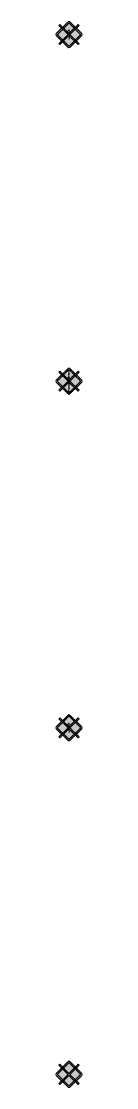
# Model space of a CAD drawing. Header units: metres. Extents: x -3 to 16, y 4 to 533.
# Drawn here: x 9.81 to 10.19, y 135 to 150.38 of the extents above; entities that cross this region are included whole.
import ezdxf
from ezdxf.enums import TextEntityAlignment as Align

# ---------------------------------------------------------------- set-up
doc = ezdxf.new("R2010")
doc.units = ezdxf.units.M
doc.styles.add('NLCS-ISO', font='NLCS-ISO.ttf')

# ---------------------------------------------------------------- blocks, each defined once
blk = doc.blocks.new('V-SIS-BORD_901_REGIOCITADIS')
at = {"lineweight": 0, "true_color": 0xf6f6f6, "extrusion": (0, 0, -1)}
h = blk.add_hatch(color=7, dxfattribs=at)
h.paths.add_polyline_path([(-14, 374), (-184, 204, 0.414214), (-184, 176), (-14, 6, 0.414214), (14, 6), (184, 176, 0.414214), (184, 204), (14, 374, 0.414214)])
edge = h.paths.add_edge_path(flags=16)
edge.add_line((11, 363), (173, 200))
edge.add_ellipse((163, 190), major_axis=(0, 15), ratio=0.999479, start_angle=225.0149, end_angle=315.0149, ccw=False)
edge.add_line((173, 179), (11, 16))
edge.add_ellipse((0, 27), major_axis=(0, 15), ratio=0.999479, start_angle=135.0149, end_angle=225.0149, ccw=False)
edge.add_line((-11, 16), (-173, 179))
edge.add_ellipse((-163, 190), major_axis=(0, -15), ratio=0.999479, start_angle=225.0149, end_angle=315.0149, ccw=False)
edge.add_line((-173, 200), (-11, 363))
edge.add_ellipse((0, 352), major_axis=(0, 15), ratio=0.999479, start_angle=-45.0149, end_angle=44.9851, ccw=False)
at = {"lineweight": 0, "true_color": 0x1e1e1d, "extrusion": (0, 0, -1)}
h = blk.add_hatch(color=250, dxfattribs=at)
h.paths.add_polyline_path([(-11, 363), (-173, 200, 0.414214), (-173, 179), (-11, 16, 0.414214), (11, 16), (173, 179, 0.414214), (173, 200), (11, 363, 0.414214)])
edge = h.paths.add_edge_path(flags=16)
edge.add_line((-4, 24), (-166, 186))
edge.add_ellipse((-163, 190), major_axis=(0, -5), ratio=0.999479, start_angle=224.9851, end_angle=314.9851, ccw=False)
edge.add_line((-166, 193), (-4, 356))
edge.add_ellipse((0, 352), major_axis=(0, -5), ratio=0.999479, start_angle=135.0149, end_angle=225.0149, ccw=False)
edge.add_line((4, 356), (166, 193))
edge.add_ellipse((163, 190), major_axis=(0, 5), ratio=0.999479, start_angle=224.9851, end_angle=314.9851, ccw=False)
edge.add_line((166, 186), (4, 24))
edge.add_ellipse((0, 27), major_axis=(0, 5), ratio=0.999479, start_angle=135.0149, end_angle=225.0149, ccw=False)
at = {"lineweight": 0, "true_color": 0x063971, "extrusion": (0, 0, -1)}
blk.add_hatch(color=156, dxfattribs=at).paths.add_polyline_path([(-4, 356), (-166, 193, 0.414214), (-166, 186), (-4, 24, 0.414214), (4, 24), (166, 186, 0.414214), (166, 193), (4, 356, 0.414214)])
at = {"lineweight": 0, "extrusion": (0, 0, -1)}
blk.add_hatch(color=1, dxfattribs=at).paths.add_polyline_path([(0, 204), (-131, 335), (-145, 321), (-14, 190), (-145, 59), (-131, 45), (0, 175), (131, 45), (145, 59), (14, 190), (145, 321), (131, 335)], flags=0)
at = {"color": 7, "lineweight": 0, "flags": 128}
blk.add_lwpolyline([(184, 204), (14, 374, 0.414214), (-14, 374), (-184, 204, 0.414214), (-184, 176), (-14, 6, 0.414214), (14, 6), (184, 176, 0.414214)], format="xyb", close=True, dxfattribs=at)
at = {"color": 156, "lineweight": 0, "true_color": 0x063971, "flags": 128}
blk.add_lwpolyline([(4, 356), (166, 193, -0.414214), (166, 186), (4, 24, -0.414214), (-4, 24), (-166, 186, -0.414214), (-166, 193), (-4, 356, -0.414214)], format="xyb", close=True, dxfattribs=at)
at = {"color": 1, "lineweight": 0, "flags": 128}
blk.add_lwpolyline([(0, 204), (131, 335), (145, 321), (14, 190), (145, 59), (131, 45), (0, 175), (-131, 45), (-145, 59), (-14, 190), (-145, 321), (-131, 335)], close=True, dxfattribs=at)
blk = doc.blocks.new('V-SIS-BORD_902_AVENIO')
at = {"lineweight": 0, "true_color": 0xf6f6f6, "extrusion": (0, 0, -1)}
h = blk.add_hatch(color=7, dxfattribs=at)
h.paths.add_polyline_path([(-14, 374), (-184, 204, 0.414214), (-184, 176), (-14, 6, 0.414214), (14, 6), (184, 176, 0.414214), (184, 204), (14, 374, 0.414214)])
edge = h.paths.add_edge_path(flags=16)
edge.add_line((11, 363), (173, 200))
edge.add_ellipse((163, 190), major_axis=(0, 15), ratio=0.999479, start_angle=225.0149, end_angle=315.0149, ccw=False)
edge.add_line((173, 179), (11, 16))
edge.add_ellipse((0, 27), major_axis=(0, 15), ratio=0.999479, start_angle=135.0149, end_angle=225.0149, ccw=False)
edge.add_line((-11, 16), (-173, 179))
edge.add_ellipse((-163, 190), major_axis=(0, -15), ratio=0.999479, start_angle=225.0149, end_angle=315.0149, ccw=False)
edge.add_line((-173, 200), (-11, 363))
edge.add_ellipse((0, 352), major_axis=(0, 15), ratio=0.999479, start_angle=-45.0149, end_angle=44.9851, ccw=False)
at = {"lineweight": 0, "true_color": 0x1e1e1d, "extrusion": (0, 0, -1)}
h = blk.add_hatch(color=250, dxfattribs=at)
h.paths.add_polyline_path([(-11, 363), (-173, 200, 0.414214), (-173, 179), (-11, 16, 0.414214), (11, 16), (173, 179, 0.414214), (173, 200), (11, 363, 0.414214)])
edge = h.paths.add_edge_path(flags=16)
edge.add_line((-4, 24), (-166, 186))
edge.add_ellipse((-163, 190), major_axis=(0, -5), ratio=0.999479, start_angle=224.9851, end_angle=314.9851, ccw=False)
edge.add_line((-166, 193), (-4, 356))
edge.add_ellipse((0, 352), major_axis=(0, -5), ratio=0.999479, start_angle=135.0149, end_angle=225.0149, ccw=False)
edge.add_line((4, 356), (166, 193))
edge.add_ellipse((163, 190), major_axis=(0, 5), ratio=0.999479, start_angle=224.9851, end_angle=314.9851, ccw=False)
edge.add_line((166, 186), (4, 24))
edge.add_ellipse((0, 27), major_axis=(0, 5), ratio=0.999479, start_angle=135.0149, end_angle=225.0149, ccw=False)
at = {"lineweight": 0, "true_color": 0xa52019, "extrusion": (0, 0, -1)}
blk.add_hatch(color=24, dxfattribs=at).paths.add_polyline_path([(-4, 356), (-166, 193, 0.414214), (-166, 186), (-4, 24, 0.414214), (4, 24), (166, 186, 0.414214), (166, 193), (4, 356, 0.414214)])
at = {"lineweight": 0, "extrusion": (0, 0, -1)}
blk.add_hatch(color=1, dxfattribs=at).paths.add_polyline_path([(0, 204), (-131, 335), (-145, 321), (-14, 190), (-145, 59), (-131, 45), (0, 175), (131, 45), (145, 59), (14, 190), (145, 321), (131, 335)], flags=0)
at = {"color": 7, "lineweight": 0, "flags": 128}
blk.add_lwpolyline([(184, 204), (14, 374, 0.414214), (-14, 374), (-184, 204, 0.414214), (-184, 176), (-14, 6, 0.414214), (14, 6), (184, 176, 0.414214)], format="xyb", close=True, dxfattribs=at)
at = {"color": 24, "lineweight": 0, "true_color": 0xa52019, "flags": 128}
blk.add_lwpolyline([(4, 356), (166, 193, -0.414214), (166, 186), (4, 24, -0.414214), (-4, 24), (-166, 186, -0.414214), (-166, 193), (-4, 356, -0.414214)], format="xyb", close=True, dxfattribs=at)
at = {"color": 1, "lineweight": 0, "flags": 128}
blk.add_lwpolyline([(0, 204), (131, 335), (145, 321), (14, 190), (145, 59), (131, 45), (0, 175), (-131, 45), (-145, 59), (-14, 190), (-145, 321), (-131, 335)], close=True, dxfattribs=at)
at = {"color": 7, "lineweight": 0, "true_color": 0xf6f6f6, "style": 'NLCS-ISO'}
blk.add_text('1', height=150, dxfattribs=at).set_placement((-7, 190), align=Align.MIDDLE_CENTER)
blk = doc.blocks.new('V-SIS-BORD_902_AVENIO_REGIOCITADIS')
at = {"lineweight": 0, "true_color": 0xf6f6f6, "extrusion": (0, 0, -1)}
h = blk.add_hatch(color=7, dxfattribs=at)
h.paths.add_polyline_path([(-14, 374), (-184, 204, 0.414214), (-184, 176), (-14, 6, 0.414214), (14, 6), (184, 176, 0.414214), (184, 204), (14, 374, 0.414214)])
edge = h.paths.add_edge_path(flags=16)
edge.add_line((11, 363), (173, 200))
edge.add_ellipse((163, 190), major_axis=(0, 15), ratio=0.999479, start_angle=225.0149, end_angle=315.0149, ccw=False)
edge.add_line((173, 179), (11, 16))
edge.add_ellipse((0, 27), major_axis=(0, 15), ratio=0.999479, start_angle=135.0149, end_angle=225.0149, ccw=False)
edge.add_line((-11, 16), (-173, 179))
edge.add_ellipse((-163, 190), major_axis=(0, -15), ratio=0.999479, start_angle=225.0149, end_angle=315.0149, ccw=False)
edge.add_line((-173, 200), (-11, 363))
edge.add_ellipse((0, 352), major_axis=(0, 15), ratio=0.999479, start_angle=-45.0149, end_angle=44.9851, ccw=False)
at = {"lineweight": 0, "true_color": 0x1e1e1d, "extrusion": (0, 0, -1)}
h = blk.add_hatch(color=250, dxfattribs=at)
h.paths.add_polyline_path([(-11, 363), (-173, 200, 0.414214), (-173, 179), (-11, 16, 0.414214), (11, 16), (173, 179, 0.414214), (173, 200), (11, 363, 0.414214)])
edge = h.paths.add_edge_path(flags=16)
edge.add_line((-4, 24), (-166, 186))
edge.add_ellipse((-163, 190), major_axis=(0, -5), ratio=0.999479, start_angle=224.9851, end_angle=314.9851, ccw=False)
edge.add_line((-166, 193), (-4, 356))
edge.add_ellipse((0, 352), major_axis=(0, -5), ratio=0.999479, start_angle=135.0149, end_angle=225.0149, ccw=False)
edge.add_line((4, 356), (166, 193))
edge.add_ellipse((163, 190), major_axis=(0, 5), ratio=0.999479, start_angle=224.9851, end_angle=314.9851, ccw=False)
edge.add_line((166, 186), (4, 24))
edge.add_ellipse((0, 27), major_axis=(0, 5), ratio=0.999479, start_angle=135.0149, end_angle=225.0149, ccw=False)
at = {"lineweight": 0, "true_color": 0x063971, "extrusion": (0, 0, -1)}
h = blk.add_hatch(color=156, dxfattribs=at)
edge = h.paths.add_edge_path()
edge.add_line((4, 24), (166, 186))
edge.add_ellipse((163, 190), major_axis=(0, 5), ratio=0.999479, start_angle=224.9851, end_angle=314.9851)
edge.add_line((166, 193), (4, 356))
edge.add_ellipse((0, 352), major_axis=(0, -5), ratio=0.999479, start_angle=135.0149, end_angle=180.0149)
edge.add_line((0, 357), (0, 22))
edge.add_ellipse((0, 27), major_axis=(0, 5), ratio=0.999479, start_angle=179.9851, end_angle=225.0149)
at = {"lineweight": 0, "extrusion": (0, 0, -1)}
blk.add_hatch(color=1, dxfattribs=at).paths.add_polyline_path([(0, 204), (-131, 335), (-145, 321), (-14, 190), (-145, 59), (-131, 45), (0, 175), (131, 45), (145, 59), (14, 190), (145, 321), (131, 335)], flags=0)
at = {"lineweight": 0, "true_color": 0xa52019, "extrusion": (0, 0, -1)}
h = blk.add_hatch(color=24, dxfattribs=at)
edge = h.paths.add_edge_path()
edge.add_line((-4, 356), (-166, 193))
edge.add_ellipse((-163, 190), major_axis=(0, -5), ratio=0.999479, start_angle=224.9851, end_angle=314.9851)
edge.add_line((-166, 186), (-4, 24))
edge.add_ellipse((0, 27), major_axis=(0, 5), ratio=0.999479, start_angle=135.0149, end_angle=179.9851)
edge.add_line((0, 22), (0, 357))
edge.add_ellipse((0, 352), major_axis=(0, -5), ratio=0.999479, start_angle=180.0149, end_angle=225.0149)
at = {"color": 7, "lineweight": 0, "flags": 128}
blk.add_lwpolyline([(184, 204), (14, 374, 0.414214), (-14, 374), (-184, 204, 0.414214), (-184, 176), (-14, 6, 0.414214), (14, 6), (184, 176, 0.414214)], format="xyb", close=True, dxfattribs=at)
at = {"color": 1, "lineweight": 0, "flags": 128}
blk.add_lwpolyline([(0, 204), (131, 335), (145, 321), (14, 190), (145, 59), (131, 45), (0, 175), (-131, 45), (-145, 59), (-14, 190), (-145, 321), (-131, 335)], close=True, dxfattribs=at)
at = {"color": 156, "lineweight": 0, "true_color": 0x063971}
blk.add_rational_spline([(-4, 24), (-85, 105), (-166, 186), (-170, 190), (-166, 193), (-85, 275), (-4, 356), (-2, 357), (0, 357), (0, 190), (0, 22), (-2, 22), (-4, 24)], [1, 1, 1, 0.707108376163, 1, 1, 1, 0.923879518776, 1, 1, 1, 0.923778900558, 1], degree=2, knots=[0, 0, 0, 0.166667, 0.166667, 0.333333, 0.333333, 0.5, 0.5, 0.666667, 0.666667, 0.833333, 0.833333, 1, 1, 1], dxfattribs=at)
at = {"color": 24, "lineweight": 0, "true_color": 0xa52019}
blk.add_rational_spline([(4, 356), (85, 275), (166, 193), (170, 190), (166, 186), (85, 105), (4, 24), (2, 22), (0, 22), (0, 190), (0, 357), (2, 357), (4, 356)], [1, 1, 1, 0.707112580309, 1, 1, 1, 0.923979236882, 1, 1, 1, 0.923872722172, 1], degree=2, knots=[0, 0, 0, 0.166667, 0.166667, 0.333333, 0.333333, 0.5, 0.5, 0.666667, 0.666667, 0.833333, 0.833333, 1, 1, 1], dxfattribs=at)
at = {"color": 7, "lineweight": 0, "true_color": 0xf6f6f6, "style": 'NLCS-ISO'}
blk.add_text('1', height=150, dxfattribs=at).set_placement((-7, 190), align=Align.MIDDLE_CENTER)
blk = doc.blocks.new('V-SIS-BORD_902_GTL8')
at = {"lineweight": 0, "true_color": 0xf6f6f6, "extrusion": (0, 0, -1)}
h = blk.add_hatch(color=7, dxfattribs=at)
h.paths.add_polyline_path([(-14, 374), (-184, 204, 0.414214), (-184, 176), (-14, 6, 0.414214), (14, 6), (184, 176, 0.414214), (184, 204), (14, 374, 0.414214)])
edge = h.paths.add_edge_path(flags=16)
edge.add_line((11, 363), (173, 200))
edge.add_ellipse((163, 190), major_axis=(0, 15), ratio=0.999479, start_angle=225.0149, end_angle=315.0149, ccw=False)
edge.add_line((173, 179), (11, 16))
edge.add_ellipse((0, 27), major_axis=(0, 15), ratio=0.999479, start_angle=135.0149, end_angle=225.0149, ccw=False)
edge.add_line((-11, 16), (-173, 179))
edge.add_ellipse((-163, 190), major_axis=(0, -15), ratio=0.999479, start_angle=225.0149, end_angle=315.0149, ccw=False)
edge.add_line((-173, 200), (-11, 363))
edge.add_ellipse((0, 352), major_axis=(0, 15), ratio=0.999479, start_angle=-45.0149, end_angle=44.9851, ccw=False)
at = {"lineweight": 0, "true_color": 0x1e1e1d, "extrusion": (0, 0, -1)}
h = blk.add_hatch(color=250, dxfattribs=at)
h.paths.add_polyline_path([(-11, 363), (-173, 200, 0.414214), (-173, 179), (-11, 16, 0.414214), (11, 16), (173, 179, 0.414214), (173, 200), (11, 363, 0.414214)])
edge = h.paths.add_edge_path(flags=16)
edge.add_line((-4, 24), (-166, 186))
edge.add_ellipse((-163, 190), major_axis=(0, -5), ratio=0.999479, start_angle=224.9851, end_angle=314.9851, ccw=False)
edge.add_line((-166, 193), (-4, 356))
edge.add_ellipse((0, 352), major_axis=(0, -5), ratio=0.999479, start_angle=135.0149, end_angle=225.0149, ccw=False)
edge.add_line((4, 356), (166, 193))
edge.add_ellipse((163, 190), major_axis=(0, 5), ratio=0.999479, start_angle=224.9851, end_angle=314.9851, ccw=False)
edge.add_line((166, 186), (4, 24))
edge.add_ellipse((0, 27), major_axis=(0, 5), ratio=0.999479, start_angle=135.0149, end_angle=225.0149, ccw=False)
at = {"lineweight": 0, "true_color": 0xfad201, "extrusion": (0, 0, -1)}
blk.add_hatch(color=40, dxfattribs=at).paths.add_polyline_path([(-4, 356), (-166, 193, 0.414214), (-166, 186), (-4, 24, 0.414214), (4, 24), (166, 186, 0.414214), (166, 193), (4, 356, 0.414214)])
at = {"lineweight": 0, "extrusion": (0, 0, -1)}
blk.add_hatch(color=1, dxfattribs=at).paths.add_polyline_path([(0, 204), (-131, 335), (-145, 321), (-14, 190), (-145, 59), (-131, 45), (0, 175), (131, 45), (145, 59), (14, 190), (145, 321), (131, 335)], flags=0)
at = {"color": 7, "lineweight": 0, "flags": 128}
blk.add_lwpolyline([(184, 204), (14, 374, 0.414214), (-14, 374), (-184, 204, 0.414214), (-184, 176), (-14, 6, 0.414214), (14, 6), (184, 176, 0.414214)], format="xyb", close=True, dxfattribs=at)
at = {"color": 40, "lineweight": 0, "true_color": 0xfad201, "flags": 128}
blk.add_lwpolyline([(4, 356), (166, 193, -0.414214), (166, 186), (4, 24, -0.414214), (-4, 24), (-166, 186, -0.414214), (-166, 193), (-4, 356, -0.414214)], format="xyb", close=True, dxfattribs=at)
at = {"color": 1, "lineweight": 0, "flags": 128}
blk.add_lwpolyline([(0, 204), (131, 335), (145, 321), (14, 190), (145, 59), (131, 45), (0, 175), (-131, 45), (-145, 59), (-14, 190), (-145, 321), (-131, 335)], close=True, dxfattribs=at)
at = {"color": 7, "lineweight": 0, "true_color": 0xf6f6f6, "style": 'NLCS-ISO'}
blk.add_text('1', height=150, dxfattribs=at).set_placement((-7, 190), align=Align.MIDDLE_CENTER)

msp = doc.modelspace()

# ---------------------------------------------------------------- block references
at = {"xscale": 0.001, "yscale": 0.001, "zscale": 0.001}
for name, p in [('V-SIS-BORD_902_GTL8', (10, 150)), ('V-SIS-BORD_902_AVENIO_REGIOCITADIS', (10, 145)), ('V-SIS-BORD_902_AVENIO', (10, 140)), ('V-SIS-BORD_901_REGIOCITADIS', (10, 135))]:
    msp.add_blockref(name, p, dxfattribs=at)

doc.saveas('drawing.dxf')
